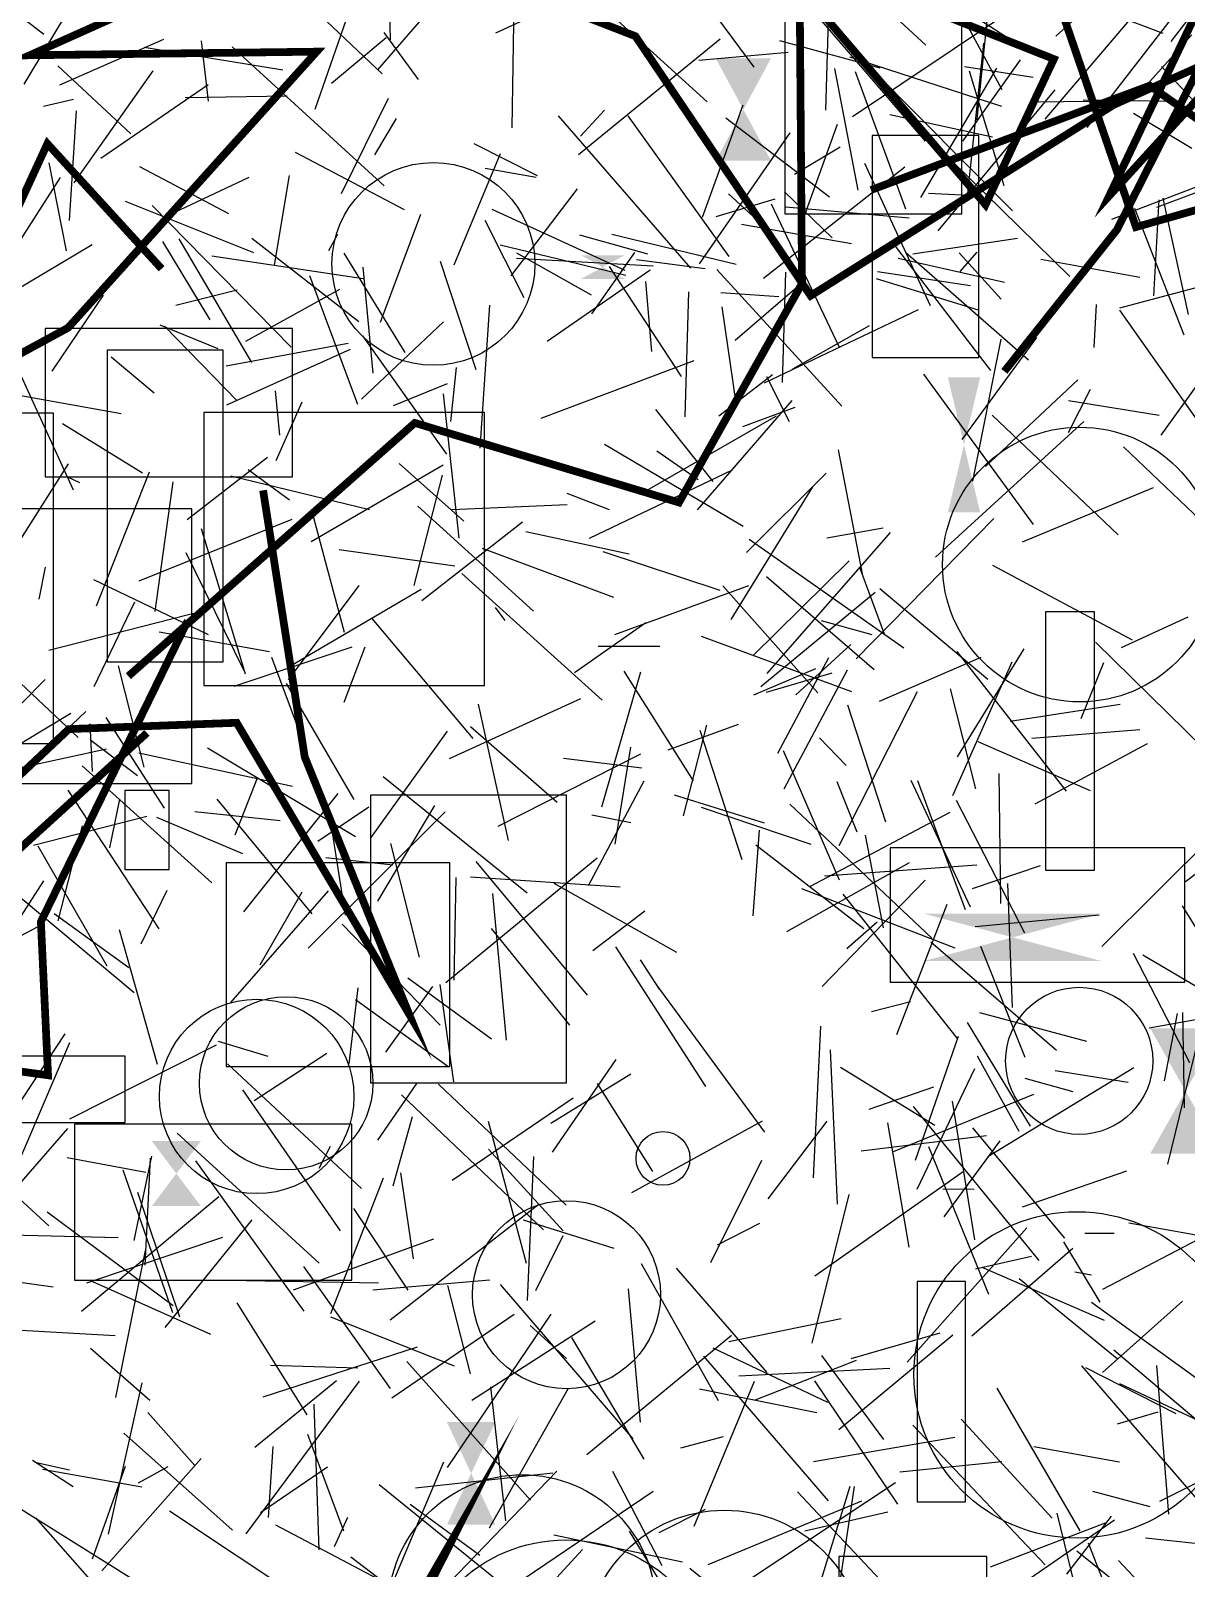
# Model space of a CAD drawing. Extents: x 39652501 to 39653363, y 39457785 to 39458687.
# Drawn here: x 39652958.6 to 39653033.3, y 39458426.4 to 39458525.8 of the extents above; entities that cross this region are included whole.
import ezdxf

# ---------------------------------------------------------------- set-up
doc = ezdxf.new("R2010")
doc.units = 0
doc.layers.get('0').update_dxf_attribs({"linetype": 'CONTINUOUS'})

msp = doc.modelspace()

# ---------------------------------------------------------------- linework, layer by layer
for p, q in [((39652952.155, 39458531.2605), (39652959.4529, 39458525.5827)), ((39652981.6505, 39458532.1654), (39652981.837, 39458525.2142)), ((39653005.3522, 39458523.4526), (39652999.0815, 39458531.9228)), ((39653016.4227, 39458524.8785), (39653008.5832, 39458532.1396)), ((39653031.8347, 39458531.7947), (39653024.8302, 39458525.4607)), ((39652980.2774, 39458530.2548), (39652976.9668, 39458520.7164)), ((39653010.2434, 39458530.5889), (39653009.9576, 39458520.6657)), ((39653016.7044, 39458530.6174), (39653021.3368, 39458522.0139)), ((39652992.8187, 39458529.8399), (39653002.3112, 39458521.2106)), ((39653022.3055, 39458524.9559), (39653015.4917, 39458529.35)), ((39653032.2918, 39458525.1129), (39653035.8294, 39458529.7188)), ((39652974.9916, 39458529.029), (39652981.3174, 39458523.0249)), ((39653020.5479, 39458528.2685), (39653019.7146, 39458519.8768)), ((39653024.1309, 39458528.5436), (39653031.7513, 39458525.6563)), ((39653024.1362, 39458520.0929), (39653031.6759, 39458528.961)), ((39652958.1887, 39458522.3584), (39652961.2978, 39458527.5519)), ((39652988.6522, 39458525.6627), (39652993.3161, 39458527.8202)), ((39652989.8172, 39458527.6331), (39652989.6923, 39458519.5375)), ((39653033.2256, 39458527.8286), (39653026.834, 39458519.5621)), ((39652983.7004, 39458526.3715), (39652981.011, 39458523.289)), ((39653016.4098, 39458518.6757), (39653009.2905, 39458526.9351)), ((39653021.3159, 39458526.6871), (39653011.6932, 39458520.2354)), ((39652981.5693, 39458525.3549), (39652978.0286, 39458522.4057)), ((39652981.4247, 39458525.7002), (39652983.6463, 39458522.6617)), ((39652993.9986, 39458517.8033), (39653003.1383, 39458525.2833)), ((39653033.6077, 39458525.5448), (39653030.6798, 39458522.2959)), ((39652960.4942, 39458522.2994), (39652967.203, 39458525.2604)), ((39652965.9295, 39458524.7425), (39652974.8949, 39458523.2802)), ((39652970.0907, 39458521.2481), (39652969.6335, 39458525.1471)), ((39652981.4506, 39458515.7828), (39652971.6183, 39458524.7678)), ((39653001.7783, 39458523.9138), (39653007.5379, 39458524.4231)), ((39653006.9796, 39458525.1725), (39653013.4571, 39458523.4049)), ((39653019.1353, 39458515.2823), (39653020.1893, 39458525.0115)), ((39652965.0822, 39458519.1463), (39652960.367, 39458523.5334)), ((39653010.528, 39458523.3754), (39653012.0368, 39458515.5021)), ((39653021.3462, 39458520.9043), (39653011.5232, 39458524.1044)), ((39653012.9373, 39458523.3323), (39653022.0316, 39458514.1733)), ((39653021.0021, 39458523.3776), (39653016.0815, 39458515.0214)), ((39653022.5251, 39458523.9333), (39653018.7964, 39458518.6689)), ((39653023.3754, 39458522.7778), (39653018.9314, 39458523.462)), ((39653033.8711, 39458521.1299), (39653031.6531, 39458523.4927)), ((39652966.5024, 39458523.2229), (39652961.3907, 39458515.9787)), ((39652963.1295, 39458517.5601), (39652970.0818, 39458522.3326)), ((39653011.8732, 39458523.1688), (39653015.1129, 39458514.3053)), ((39653021.5029, 39458515.784), (39653019.262, 39458523.1913)), ((39652959.4234, 39458520.9406), (39652961.365, 39458521.3878)), ((39652975.167, 39458521.569), (39652968.5883, 39458521.4761)), ((39652981.7068, 39458521.4259), (39652978.6643, 39458515.2565)), ((39653017.2388, 39458512.8779), (39653024.7818, 39458521.9876)), ((39653026.6037, 39458521.3449), (39653032.3201, 39458521.2631)), ((39652961.1181, 39458513.5304), (39652961.5762, 39458520.6291)), ((39652995.6653, 39458520.6776), (39652994.1185, 39458518.9983)), ((39653002.0133, 39458513.753), (39653004.6335, 39458521.0198)), ((39653014.1086, 39458520.389), (39653020.7308, 39458518.9559)), ((39653030.2665, 39458521.2648), (39653023.6831, 39458521.1849)), ((39653033.6202, 39458518.1976), (39653029.8384, 39458520.4602)), ((39652982.2201, 39458520.1268), (39652980.8227, 39458517.7757)), ((39652992.6802, 39458520.3107), (39653001.2267, 39458510.4646)), ((39653003.7215, 39458511.2137), (39652997.1959, 39458520.3038)), ((39653003.5186, 39458520.1852), (39653010.2147, 39458515.0636)), ((39653008.3157, 39458513.0681), (39653010.7334, 39458519.7767)), ((39652987.2416, 39458518.5102), (39652991.3314, 39458516.4593)), ((39653007.6471, 39458519.2121), (39653001.7805, 39458510.7357)), ((39653016.9952, 39458518.4901), (39653025.739, 39458509.9157)), ((39652982.7444, 39458514.2362), (39652975.708, 39458517.9278)), ((39652988.9333, 39458517.8516), (39652985.9356, 39458510.6544)), ((39653010.8923, 39458518.287), (39653007.9548, 39458516.5145)), ((39653028.4492, 39458513.6364), (39653038.2619, 39458517.381)), ((39653041.0693, 39458518.0105), (39653031.3282, 39458514.3747)), ((39652959.7738, 39458517.2739), (39652960.8986, 39458511.5866)), ((39652965.6258, 39458517.0251), (39652971.3807, 39458513.9889)), ((39652974.3605, 39458510.651), (39652975.3278, 39458516.4432)), ((39652987.9577, 39458516.9207), (39652991.2652, 39458516.3366)), ((39653005.9366, 39458509.8087), (39653015.0812, 39458517.0081)), ((39653012.4692, 39458517.2433), (39653016.7172, 39458508.0467)), ((39652954.3356, 39458506.7005), (39652960.524, 39458516.3186)), ((39652972.701, 39458516.3212), (39652967.1194, 39458513.6887)), ((39652993.9193, 39458515.5864), (39652989.6141, 39458509.9624)), ((39653007.3035, 39458515.3929), (39653010.372, 39458512.4237)), ((39652973.0316, 39458511.4573), (39652964.7226, 39458514.7626)), ((39652975.4337, 39458505.3501), (39652966.4582, 39458514.5069)), ((39653002.8833, 39458513.7948), (39653006.6989, 39458514.9378)), ((39653006.3038, 39458512.8507), (39653003.6819, 39458515.2687)), ((39653006.4374, 39458514.6167), (39653010.8247, 39458505.3462)), ((39653015.3644, 39458513.6922), (39653007.3912, 39458514.3977)), ((39653016.5962, 39458515.3054), (39653020.0824, 39458515.1368)), ((39653031.17, 39458508.6805), (39653031.5005, 39458514.8731)), ((39653033.3972, 39458507.4611), (39653031.7674, 39458514.9876)), ((39652983.7979, 39458513.9389), (39652981.1894, 39458506.9508)), ((39652990.4886, 39458508.5367), (39652987.9707, 39458513.5405)), ((39652997.0053, 39458510.3192), (39652988.4255, 39458514.2443)), ((39653033.1184, 39458506.1322), (39653029.9276, 39458514.311)), ((39652968.1697, 39458512.3636), (39652972.8664, 39458504.3636)), ((39652972.8903, 39458512.4001), (39652979.7999, 39458507.0209)), ((39652977.8686, 39458511.6036), (39652978.4422, 39458512.6478)), ((39652994.0582, 39458512.6221), (39652998.4504, 39458511.3952)), ((39653004.1853, 39458510.6878), (39652996.1396, 39458512.6338)), ((39653004.5351, 39458513.3138), (39653011.64, 39458512.0617)), ((39653022.3584, 39458512.3787), (39653015.6031, 39458511.3732)), ((39652962.5873, 39458511.9649), (39652956.4746, 39458508.3413)), ((39652970.2037, 39458507.1184), (39652967.1406, 39458512.1877)), ((39652982.7992, 39458505.0123), (39652978.8473, 39458511.4217)), ((39652988.9252, 39458511.971), (39652997.0469, 39458510.0174)), ((39652989.9864, 39458511.4451), (39652994.8207, 39458508.7382)), ((39652997.6032, 39458511.4675), (39652994.8267, 39458507.507)), ((39653020.6368, 39458503.8463), (39653014.4079, 39458511.9623)), ((39653015.1097, 39458511.4942), (39653023.0585, 39458504.5246)), ((39653021.301, 39458508.4497), (39653018.5784, 39458511.4424)), ((39653018.6552, 39458510.2478), (39653019.7496, 39458511.4915)), ((39652970.2988, 39458511.2669), (39652980.0771, 39458509.793)), ((39652980.0626, 39458510.5169), (39652980.709, 39458503.6789)), ((39652987.3766, 39458503.8786), (39652985.0865, 39458510.8833)), ((39652998.822, 39458510.5984), (39652989.9941, 39458511.0922)), ((39652995.9845, 39458510.5757), (39653000.6295, 39458503.4497)), ((39653002.1671, 39458510.4236), (39652997.74, 39458510.9932)), ((39653021.5096, 39458509.5382), (39653014.6435, 39458511.0948)), ((39653023.8718, 39458511.0496), (39653030.2538, 39458509.8689)), ((39652976.6108, 39458509.9864), (39652979.7286, 39458501.668)), ((39652991.9708, 39458505.733), (39652998.624, 39458510.3562)), ((39652998.3337, 39458509.6047), (39652998.716, 39458505.0698)), ((39653011.0124, 39458501.5402), (39653002.9271, 39458510.3642)), ((39653007.1732, 39458503.063), (39653007.3822, 39458510.1969)), ((39653013.229, 39458509.7812), (39653019.807, 39458507.7683)), ((39653013.3175, 39458510.2542), (39653019.3117, 39458509.3354)), ((39653035.8594, 39458509.7228), (39653028.9492, 39458507.884)), ((39652960.0001, 39458503.8047), (39652963.3032, 39458508.7248)), ((39652971.9469, 39458509.0399), (39652967.9875, 39458508.0427)), ((39652978.5505, 39458509.0903), (39652972.49, 39458505.7147)), ((39653001.0906, 39458508.9261), (39653000.8685, 39458500.843)), ((39653003.1817, 39458508.88), (39653006.9314, 39458508.6383)), ((39653008.1215, 39458509.2259), (39653004.1112, 39458505.7762)), ((39652987.6433, 39458498.8211), (39652988.2632, 39458508.0656)), ((39653004.1737, 39458501.7293), (39653003.2786, 39458507.9609)), ((39653015.9474, 39458507.7647), (39653005.9844, 39458503.0188)), ((39653027.4457, 39458508.1081), (39653027.2848, 39458505.335)), ((39653034.2205, 39458500.2844), (39653028.9689, 39458507.7457)), ((39652966.9456, 39458506.8014), (39652970.6988, 39458505.2718)), ((39652967.2512, 39458506.7105), (39652971.9342, 39458501.8824)), ((39652985.2758, 39458507.0006), (39652979.9846, 39458502.0036)), ((39653007.8504, 39458503.948), (39653012.795, 39458506.7469)), ((39653036.6159, 39458506.6238), (39653031.6046, 39458499.6706)), ((39652979.1143, 39458505.5942), (39652971.2363, 39458504.1165)), ((39652985.4959, 39458498.4451), (39652980.0662, 39458506.0765)), ((39653018.7835, 39458499.3816), (39653023.6106, 39458505.9783)), ((39653019.4795, 39458496.6867), (39653021.2991, 39458505.8756)), ((39652961.3651, 39458496.1142), (39652957.5157, 39458504.5351)), ((39652966.5726, 39458502.3805), (39652963.8083, 39458504.7168)), ((39652979.2398, 39458505.2001), (39652971.2592, 39458501.6075)), ((39653001.4385, 39458504.4782), (39652991.572, 39458500.7496)), ((39652986.09, 39458504.0483), (39652985.7183, 39458500.5492)), ((39653003.0611, 39458500.9152), (39653006.5184, 39458503.5969)), ((39653006.1452, 39458503.4562), (39653007.6085, 39458500.5596)), ((39653023.3902, 39458493.8888), (39653016.3067, 39458503.6155)), ((39652956.507, 39458502.4869), (39652964.4591, 39458501.0607)), ((39652974.4095, 39458502.5286), (39652974.6899, 39458499.6763)), ((39652985.5046, 39458502.9937), (39652982.0135, 39458501.5518)), ((39653026.2504, 39458503.2393), (39653020.2845, 39458497.631)), ((39653025.6448, 39458499.8391), (39653027.0781, 39458502.6368)), ((39652974.459, 39458498.0348), (39652976.1357, 39458501.8151)), ((39652986.2842, 39458493.0085), (39652985.2648, 39458502.3478)), ((39653007.7831, 39458501.9166), (39653001.6525, 39458494.8362)), ((39653004.6101, 39458500.2347), (39653007.9993, 39458501.4682)), ((39653025.6405, 39458501.9054), (39653031.5016, 39458500.9581)), ((39653006.769, 39458500.888), (39652998.2632, 39458496.0124)), ((39653002.6872, 39458496.6779), (39652998.9984, 39458501.3318)), ((39653026.6411, 39458500.5434), (39653017.0523, 39458491.7728)), ((39653028.8678, 39458493.215), (39653020.7229, 39458500.9481)), ((39652960.6672, 39458500.4164), (39652965.8244, 39458497.2343)), ((39653004.6245, 39458493.7605), (39652995.6733, 39458499.0696)), ((39652999.0599, 39458498.6467), (39653001.7219, 39458496.8024)), ((39653012.362, 39458490.5861), (39653010.7856, 39458498.7283)), ((39653029.1951, 39458498.9149), (39653034.1731, 39458494.1712)), ((39652961.0315, 39458497.8083), (39652956.2551, 39458490.2803)), ((39652973.9126, 39458498.2264), (39652968.7209, 39458494.1955)), ((39652985.2595, 39458497.7198), (39652976.7197, 39458492.7632)), ((39652986.5836, 39458494.1109), (39652982.4084, 39458497.8426)), ((39652961.7717, 39458496.59), (39652960.9522, 39458496.9781)), ((39652966.2616, 39458497.2801), (39652962.8289, 39458488.6163)), ((39652967.778, 39458496.6405), (39652966.6245, 39458488.2593)), ((39652971.5422, 39458497.0353), (39652980.5033, 39458494.8685)), ((39652975.3232, 39458495.4577), (39652972.6551, 39458497.4218)), ((39652983.3716, 39458489.9427), (39652985.209, 39458497.08)), ((39652994.7127, 39458493.0179), (39653003.9432, 39458497.4206)), ((39653009.9897, 39458497.2032), (39653004.8468, 39458492.082)), ((39652993.243, 39458495.9153), (39652995.9864, 39458494.8701)), ((39653003.8507, 39458487.7622), (39653009.1235, 39458496.3324)), ((39653022.6688, 39458492.7674), (39653031.1416, 39458496.282)), ((39652978.8745, 39458486.9089), (39652976.8419, 39458494.5653)), ((39652991.0947, 39458488.2819), (39652983.6221, 39458495.07)), ((39652985.8199, 39458494.8663), (39652993.2627, 39458495.1795)), ((39652965.6037, 39458490.2433), (39652975.4941, 39458494.2353)), ((39652972.4923, 39458484.2285), (39652969.6468, 39458493.6156)), ((39652990.3761, 39458494.0508), (39652983.8834, 39458488.9679)), ((39653010.031, 39458493.0297), (39653013.6854, 39458493.6679)), ((39653020.8362, 39458494.2771), (39653011.9295, 39458485.2003)), ((39652990.6001, 39458493.4422), (39652997.2772, 39458491.9991)), ((39653015.0035, 39458485.8937), (39653005.0127, 39458492.9332)), ((39653014.1331, 39458493.3846), (39653006.1703, 39458484.2611)), ((39652968.62, 39458492.0848), (39652972.3833, 39458484.449)), ((39652978.5347, 39458492.2767), (39652986.002, 39458491.2284)), ((39652996.2848, 39458489.1715), (39652987.7891, 39458492.3517)), ((39652995.5615, 39458492.1378), (39653003.1339, 39458489.6485)), ((39653011.4868, 39458491.554), (39653005.2578, 39458485.4047)), ((39652959.1552, 39458489.0684), (39652959.555, 39458491.1355)), ((39652995.5274, 39458482.5327), (39652986.4538, 39458490.7203)), ((39653013.1017, 39458484.499), (39653006.1428, 39458490.5036)), ((39653013.7519, 39458486.8037), (39653012.1599, 39458491.1196)), ((39653029.793, 39458486.4214), (39653020.7551, 39458491.2487)), ((39652962.6551, 39458490.3412), (39652970.0621, 39458486.7873)), ((39652979.8001, 39458489.9449), (39652975.2392, 39458483.8556)), ((39652975.3986, 39458484.7671), (39652983.8418, 39458489.7171)), ((39652996.3363, 39458486.791), (39653005.0066, 39458489.9443)), ((39653003.3134, 39458489.9303), (39653009.458, 39458483.0095)), ((39653005.7631, 39458483.417), (39653013.1493, 39458489.5228)), ((39653020.4426, 39458483.8819), (39653013.4538, 39458489.743)), ((39652962.6978, 39458483.4121), (39652965.3323, 39458488.9047)), ((39652989.2601, 39458487.6784), (39652988.6383, 39458488.5343)), ((39652953.643, 39458487.67), (39652961.6817, 39458480.1206)), ((39652959.7699, 39458485.7639), (39652969.7166, 39458488.3085)), ((39652980.6489, 39458487.8247), (39652987.1736, 39458480.0667)), ((39652993.7453, 39458484.3258), (39652998.3422, 39458487.5547)), ((39653009.6758, 39458487.6929), (39653012.9537, 39458486.7839)), ((39653029.0683, 39458485.9426), (39653033.3867, 39458487.9298)), ((39652974.0433, 39458485.6611), (39652966.8994, 39458486.9408)), ((39653001.9148, 39458486.6838), (39653011.6239, 39458483.1093)), ((39652979.3599, 39458485.973), (39652971.7188, 39458483.4236)), ((39652978.8461, 39458482.4032), (39652980.2204, 39458485.982)), ((39652999.256, 39458485.9996), (39652995.2713, 39458486.0044)), ((39653008.0321, 39458482.893), (39653011.5947, 39458486.1455)), ((39653018.4461, 39458485.6879), (39653025.5, 39458476.6642)), ((39653022.7635, 39458485.8462), (39653018.4566, 39458478.8808)), ((39653027.3976, 39458486.2829), (39653034.4009, 39458479.408)), ((39652964.2623, 39458484.7549), (39652965.9109, 39458478.2053)), ((39652976.2561, 39458479.7545), (39652974.1856, 39458485.3025)), ((39653005.3113, 39458482.8882), (39653009.3309, 39458484.5861)), ((39653010.143, 39458485.2844), (39653006.8444, 39458479.0825)), ((39653013.4434, 39458482.4846), (39653020.0106, 39458485.3113)), ((39653018.1702, 39458476.3672), (39653022.0109, 39458485.017)), ((39653026.4623, 39458481.3622), (39653027.9395, 39458484.9659)), ((39652958.0152, 39458482.3249), (39652959.5465, 39458483.8815)), ((39652979.4959, 39458476.1185), (39652975.1287, 39458483.625)), ((39652995.5115, 39458475.6405), (39652998.0162, 39458484.3686)), ((39653001.4183, 39458477.3292), (39652996.9444, 39458484.4163)), ((39653006.1351, 39458483.0608), (39653010.385, 39458484.3003)), ((39653007.2847, 39458476.807), (39653011.382, 39458484.5041)), ((39652985.6704, 39458478.767), (39652994.1445, 39458482.6493)), ((39653015.8623, 39458483.086), (39653010.8134, 39458473.1174)), ((39653018.0107, 39458483.2784), (39653019.6399, 39458476.8165)), ((39652961.207, 39458481.6672), (39652952.7318, 39458476.6137)), ((39652962.1672, 39458481.8148), (39652955.5609, 39458475.519)), ((39652989.4644, 39458473.4709), (39652987.5386, 39458482.2724)), ((39653013.848, 39458474.6464), (39653011.394, 39458482.2162)), ((39653028.9837, 39458482.255), (39653021.8875, 39458481.1696)), ((39652962.5902, 39458477.9296), (39652962.4431, 39458481.0173)), ((39652963.4615, 39458481.4166), (39652967.2217, 39458475.5509)), ((39652992.6269, 39458475.932), (39652987.0107, 39458480.8122)), ((39652999.7909, 39458479.3298), (39653004.3377, 39458480.9847)), ((39653000.7743, 39458475.0714), (39653002.2755, 39458480.933)), ((39653004.575, 39458472.2107), (39653001.8452, 39458480.5774)), ((39653030.265, 39458480.6146), (39653023.2808, 39458480.0643)), ((39652965.5138, 39458477.644), (39652962.4822, 39458479.9347)), ((39652980.5932, 39458473.669), (39652985.535, 39458480.5429)), ((39653009.5532, 39458480.0953), (39653011.2816, 39458478.3222)), ((39653027.0713, 39458476.6789), (39653019.8113, 39458479.8446)), ((39653030.7307, 39458479.7217), (39653023.4836, 39458475.8146)), ((39652953.9828, 39458477.3416), (39652963.4964, 39458479.3901)), ((39652965.5839, 39458479.1247), (39652975.5132, 39458476.9757)), ((39652979.58, 39458473.6971), (39652970.0315, 39458479.4461)), ((39652998.0002, 39458479.0545), (39652988.7915, 39458474.3775)), ((39652998.0958, 39458478.1506), (39652993.0176, 39458478.7705)), ((39652997.3484, 39458479.5055), (39652996.3427, 39458473.23)), ((39653007.2199, 39458479.2773), (39653010.8386, 39458470.936)), ((39652961.9389, 39458478.2888), (39652970.309, 39458470.7249)), ((39652981.3843, 39458477.603), (39652990.6726, 39458470.0791)), ((39653021.2846, 39458469.4049), (39653021.1622, 39458477.7981)), ((39653043.1532, 39458478.4157), (39653033.2118, 39458470.7886)), ((39652961.0056, 39458476.7215), (39652966.8755, 39458467.7535)), ((39652971.8065, 39458473.8343), (39652973.2616, 39458477.5231)), ((39652998.2236, 39458477.2975), (39652994.6143, 39458470.5368)), ((39653010.6914, 39458477.2846), (39653011.9806, 39458474.0213)), ((39653015.4572, 39458477.3741), (39653019.2959, 39458469.1723)), ((39653015.8859, 39458477.3481), (39653018.9805, 39458468.9986)), ((39652963.7134, 39458473.0038), (39652964.3592, 39458476.1421)), ((39652970.6386, 39458476.1351), (39652976.7658, 39458468.7259)), ((39652978.4549, 39458476.5097), (39652972.3438, 39458468.8673)), ((39652980.4466, 39458475.6216), (39652977.15, 39458473.3954)), ((39652981.0238, 39458469.5554), (39652984.7097, 39458475.739)), ((39653006.0106, 39458474.5901), (39653000.1976, 39458476.4016)), ((39653001.9273, 39458475.6161), (39653009.0136, 39458473.2231)), ((39653016.8159, 39458467.1563), (39653007.6476, 39458475.8162)), ((39653018.386, 39458476.0789), (39653022.7975, 39458467.4954)), ((39652966.1184, 39458475.027), (39652958.7775, 39458473.1346)), ((39652966.7355, 39458474.984), (39652972.2818, 39458472.6334)), ((39652974.7239, 39458474.742), (39652969.2088, 39458475.3247)), ((39652985.3897, 39458475.3249), (39652976.533, 39458466.5187)), ((39652977.9103, 39458475.094), (39652978.9316, 39458468.6512)), ((39652994.8584, 39458475.1267), (39652997.3668, 39458474.6391)), ((39653017.9746, 39458475.2807), (39653008.957, 39458470.4849)), ((39652960.3875, 39458468.2668), (39652961.9475, 39458474.4268)), ((39653005.2887, 39458468.5999), (39653005.6925, 39458474.1458)), ((39653013.7019, 39458467.826), (39653012.5296, 39458473.806)), ((39653034.9957, 39458473.763), (39653027.7992, 39458466.6106)), ((39652959.0634, 39458473.1158), (39652963.5151, 39458465.3642)), ((39652983.7311, 39458465.9295), (39652981.8786, 39458473.2725)), ((39653012.423, 39458467.7673), (39653005.4538, 39458473.1698)), ((39652982.0052, 39458471.8651), (39652977.6699, 39458472.3512)), ((39652995.2107, 39458472.3331), (39652985.4158, 39458464.2749)), ((39652994.5753, 39458463.4624), (39652987.3874, 39458472.1154)), ((39653015.3553, 39458472.0303), (39653007.4402, 39458467.5624)), ((39653009.8921, 39458471.1906), (39653019.7231, 39458471.8985)), ((39653019.4549, 39458470.3638), (39653023.8386, 39458471.8467)), ((39652955.1747, 39458464.2504), (39652959.4488, 39458470.8562)), ((39652985.9727, 39458464.4367), (39652986.101, 39458471.0725)), ((39652987.0286, 39458471.1214), (39652996.694, 39458470.4718)), ((39653000.3465, 39458466.2326), (39652992.4264, 39458470.6989)), ((39653016.3871, 39458470.9028), (39653009.732, 39458464.0403)), ((39653022.0406, 39458462.6772), (39653021.7339, 39458470.6792)), ((39652958.0488, 39458469.6987), (39652965.2984, 39458463.6517)), ((39652965.7329, 39458466.7918), (39652967.4216, 39458470.2639)), ((39652977.832, 39458470.2131), (39652971.5244, 39458463.0068)), ((39652976.1181, 39458470.1334), (39652973.4159, 39458465.4115)), ((39652988.4498, 39458470.0537), (39652989.322, 39458460.56)), ((39653018.3192, 39458466.5147), (39653008.432, 39458470.3388)), ((39653011.0802, 39458469.9953), (39653018.4641, 39458460.6756)), ((39652964.9553, 39458465.2484), (39652960.1226, 39458468.7366)), ((39652998.2741, 39458468.8997), (39652994.9207, 39458466.3352)), ((39653014.5627, 39458460.9307), (39653017.8204, 39458469.36)), ((39653038.632, 39458460.1288), (39653033.0057, 39458469.2515)), ((39652959.434, 39458468.0743), (39652950.7814, 39458463.5092)), ((39652964.319, 39458467.7228), (39652966.7714, 39458459.0185)), ((39652985.0528, 39458461.5394), (39652978.7372, 39458468.0598)), ((39652993.4425, 39458461.5428), (39652988.3819, 39458467.7715)), ((39653011.3258, 39458466.4962), (39653013.2786, 39458468.2014)), ((39653027.6394, 39458468.6362), (39653019.6216, 39458467.8914)), ((39653016.7587, 39458466.9179), (39653024.8841, 39458459.9123)), ((39652996.3901, 39458466.5891), (39653002.2096, 39458457.5767)), ((39652999.2291, 39458463.8561), (39652998.0059, 39458465.7507)), ((39653019.9745, 39458466.6313), (39653022.8327, 39458459.4649)), ((39653033.488, 39458459.1085), (39653029.85, 39458466.1736)), ((39653037.5189, 39458461.8869), (39653030.4433, 39458466.0662)), ((39652979.7415, 39458463.9383), (39652979.149, 39458459.0331)), ((39652984.5722, 39458464.0378), (39652981.5204, 39458459.7857)), ((39652988.3758, 39458460.6263), (39652982.9787, 39458464.5606)), ((39652985.9487, 39458457.8648), (39652985.0561, 39458464.1679)), ((39653006.0308, 39458454.6128), (39652999.0857, 39458464.0954)), ((39652985.5473, 39458458.8595), (39652979.5946, 39458463.1643)), ((39653012.9315, 39458462.4254), (39653015.4394, 39458463.0711)), ((39653023.2042, 39458455.0016), (39653019.1153, 39458461.6966)), ((39653026.8314, 39458460.4739), (39653019.9295, 39458462.327)), ((39653030.8657, 39458461.3696), (39653035.4698, 39458462.1881)), ((39653032.6661, 39458462.2893), (39653031.8239, 39458457.9302)), ((39653032.0678, 39458452.5516), (39653034.3138, 39458461.6947)), ((39653033.0165, 39458462.3432), (39653033.1264, 39458456.1794)), ((39652960.8023, 39458460.9814), (39652954.4535, 39458451.3217)), ((39653009.6249, 39458461.4579), (39653009.1561, 39458451.6592)), ((39653018.5115, 39458460.8027), (39653015.7447, 39458452.7844)), ((39652957.4735, 39458451.8346), (39652961.128, 39458460.4087)), ((39652970.592, 39458460.2354), (39652961.1077, 39458455.4483)), ((39652973.94, 39458459.5099), (39652970.7422, 39458460.4797)), ((39652973.0393, 39458456.6614), (39652977.7378, 39458459.7199)), ((39653010.2626, 39458459.9483), (39653010.7078, 39458449.9594)), ((39652979.9717, 39458450.9749), (39652971.328, 39458459.0287)), ((39652992.3231, 39458453.3327), (39652996.4209, 39458459.3189)), ((39653010.9244, 39458458.8098), (39653017.023, 39458455.08)), ((39653019.5679, 39458458.7144), (39653015.8584, 39458450.921)), ((39653022.4722, 39458454.6595), (39653019.7691, 39458459.5349)), ((39653029.8728, 39458458.7825), (39653020.4427, 39458453.0208)), ((39652983.5206, 39458457.7672), (39652981.0166, 39458454.0988)), ((39652984.9495, 39458457.7112), (39652993.1934, 39458449.9016)), ((39652992.2159, 39458455.1994), (39652997.3842, 39458458.3875)), ((39652998.8037, 39458452.0781), (39652995.218, 39458457.7583)), ((39653025.9524, 39458457.2154), (39653022.8584, 39458458.0955)), ((39653024.7893, 39458458.5983), (39653029.5102, 39458457.849)), ((39652978.6159, 39458448.2403), (39652972.302, 39458457.3469)), ((39652982.5699, 39458457.0239), (39652991.739, 39458448.3116)), ((39652985.8391, 39458451.5093), (39652993.6515, 39458456.8435)), ((39653016.9182, 39458457.5263), (39653012.7425, 39458456.0791)), ((39653014.3426, 39458453.364), (39653023.4069, 39458457.0683)), ((39653015.6196, 39458456.2703), (39653023.7363, 39458446.318)), ((39653018.1438, 39458456.6123), (39653019.5729, 39458447.652)), ((39652955.3747, 39458448.3886), (39652961.0037, 39458454.8651)), ((39652983.2462, 39458455.6121), (39652982.0096, 39458451.1177)), ((39652990.627, 39458446.1362), (39652988.1897, 39458455.3104)), ((39653005.8582, 39458455.3211), (39652997.4219, 39458450.6905)), ((39653010.0271, 39458455.3189), (39653006.2219, 39458450.3057)), ((39653015.362, 39458447.1821), (39653013.9771, 39458455.2136)), ((39653025.4175, 39458447.763), (39653019.46, 39458454.8965)), ((39652977.2437, 39458446.1461), (39652968.0613, 39458454.5592)), ((39653012.2644, 39458453.4121), (39653020.3551, 39458454.3933)), ((39653021.2092, 39458454.052), (39653017.5931, 39458449.1494)), ((39652959.7829, 39458448.5609), (39652955.0388, 39458452.924)), ((39652966.0376, 39458452.0026), (39652960.9519, 39458452.9624)), ((39652965.2879, 39458447.6156), (39652966.4217, 39458453.0625)), ((39652966.004, 39458446.0262), (39652966.3555, 39458452.9397)), ((39652976.2729, 39458443.0573), (39652969.2822, 39458452.7752)), ((39652977.9574, 39458453.6968), (39652977.2154, 39458452.279)), ((39652988.1792, 39458453.5225), (39652993.0138, 39458448.2342)), ((39652991.0908, 39458453.0514), (39652990.6712, 39458443.7414)), ((39653005.8131, 39458452.7879), (39653002.5275, 39458446.1632)), ((39653020.5079, 39458444.1147), (39653016.6229, 39458453.6612)), ((39652964.5626, 39458452.1892), (39652967.7638, 39458442.9558)), ((39652983.3331, 39458446.439), (39652982.5196, 39458451.985)), ((39653009.2548, 39458445.3247), (39653018.8474, 39458452.0832)), ((39653029.3883, 39458452.0938), (39653022.6574, 39458449.7716)), ((39652981.3838, 39458451.6513), (39652977.9755, 39458442.8707)), ((39653017.5305, 39458450.9603), (39653019.5614, 39458450.9263)), ((39652970.7602, 39458450.4318), (39652961.8882, 39458443.0231)), ((39652968.249, 39458442.6508), (39652965.525, 39458450.7084)), ((39652981.8278, 39458442.4872), (39652991.4509, 39458449.9749)), ((39653009.0957, 39458440.9827), (39653011.4844, 39458450.5863)), ((39652959.6743, 39458449.4628), (39652967.8015, 39458443.4106)), ((39652967.2848, 39458441.9973), (39652972.9214, 39458448.9458)), ((39652982.9996, 39458444.4127), (39652979.49, 39458449.6798)), ((39652990.4304, 39458448.9538), (39652996.2752, 39458447.1187)), ((39652964.2545, 39458447.7783), (39652955.9293, 39458448.0026)), ((39652970.9947, 39458447.8038), (39652962.2068, 39458444.8657)), ((39652991.2335, 39458444.3921), (39652993.0004, 39458447.9474)), ((39653002.9779, 39458447.3456), (39653005.7115, 39458448.7287)), ((39653022.9528, 39458448.4406), (39653015.217, 39458439.7585)), ((39653026.7079, 39458448.0992), (39653028.6027, 39458448.0879)), ((39653036.0487, 39458448.754), (39653027.8398, 39458444.4419)), ((39653033.897, 39458447.964), (39653029.5536, 39458448.7405)), ((39652964.1137, 39458437.4679), (39652966.0147, 39458446.9644)), ((39652975.5774, 39458444.4202), (39652984.6522, 39458447.7161)), ((39653025.9274, 39458447.1065), (39653019.4151, 39458441.4303)), ((39653025.3213, 39458447.5186), (39653027.6628, 39458443.6316)), ((39652976.2253, 39458445.9437), (39652981.8392, 39458438.0399)), ((39652998.0492, 39458446.1287), (39653003.0276, 39458437.2741)), ((39653000.2975, 39458445.8312), (39653006.1693, 39458439.0787)), ((39653019.6486, 39458445.774), (39653023.2511, 39458446.6051)), ((39653020.0571, 39458445.8827), (39653027.9467, 39458442.4683)), ((39652960.0568, 39458444.6069), (39652957.4494, 39458444.9658)), ((39652970.2483, 39458441.5342), (39652962.6237, 39458444.9343)), ((39652981.0752, 39458444.8518), (39652971.3137, 39458445.0287)), ((39652980.7138, 39458444.4288), (39652988.259, 39458445.0794)), ((39653022.4636, 39458445.1502), (39653028.7967, 39458439.9923)), ((39653027.1443, 39458445.3644), (39653026.0671, 39458445.5784)), ((39652985.5305, 39458444.7098), (39652986.9897, 39458439.0015)), ((39652988.9328, 39458444.7734), (39652997.4991, 39458434.8064)), ((39652997.1941, 39458444.4815), (39652997.9761, 39458435.8799)), ((39652971.9194, 39458443.5824), (39652976.4368, 39458436.3449)), ((39652981.9451, 39458437.4527), (39652989.8413, 39458442.8457)), ((39652985.5271, 39458432.9507), (39652992.2233, 39458442.8478)), ((39653034.1411, 39458438.5395), (39653027.1423, 39458443.617)), ((39653027.846, 39458439.0877), (39653033.0201, 39458443.7029)), ((39652964.0604, 39458441.4558), (39652954.7945, 39458441.9683)), ((39652977.9762, 39458442.676), (39652985.9533, 39458439.5255)), ((39652995.0621, 39458442.4084), (39652987.1078, 39458437.2697)), ((39652990.8687, 39458442.1313), (39652993.2297, 39458439.979)), ((39653010.9706, 39458442.5569), (39653003.7024, 39458441.065)), ((39652998.2323, 39458433.4796), (39652993.5657, 39458441.3558)), ((39652994.5358, 39458433.7841), (39653003.8878, 39458441.4954)), ((39653018.1774, 39458441.5058), (39653010.8122, 39458435.3885)), ((39653011.6074, 39458439.9907), (39653017.3683, 39458441.6382)), ((39652962.4671, 39458440.6597), (39652966.3049, 39458437.2967)), ((39652973.6136, 39458437.5041), (39652983.5896, 39458440.748)), ((39653002.0676, 39458440.1321), (39653010.1303, 39458430.7835)), ((39653002.6751, 39458440.6848), (39653010.0831, 39458437.1643)), ((39653005.3618, 39458437.2854), (39653011.9483, 39458439.8796)), ((39653013.7192, 39458434.7576), (39653009.7098, 39458440.1844)), ((39653037.195, 39458433.2214), (39653028.583, 39458440.5256)), ((39652974.0899, 39458439.5524), (39652979.7424, 39458439.3769)), ((39652990.8889, 39458430.8351), (39652982.912, 39458439.7906)), ((39653004.3534, 39458438.8758), (39653014.105, 39458439.3671)), ((39653026.4801, 39458439.5208), (39653034.6403, 39458430.0815)), ((39653032.6133, 39458436.4214), (39653026.7672, 39458439.3853)), ((39653032.1408, 39458429.9183), (39653031.3636, 39458439.5463)), ((39652965.7906, 39458438.4146), (39652963.605, 39458428.6357)), ((39652972.5236, 39458428.6554), (39652979.8543, 39458438.5214)), ((39652978.3549, 39458438.5544), (39652973.0832, 39458434.2402)), ((39652988.2489, 39458429.0514), (39652993.3477, 39458438.0668)), ((39652988.3181, 39458438.1566), (39652989.287, 39458429.4987)), ((39653001.4692, 39458429.1542), (39653005.3639, 39458438.5311)), ((39653009.3985, 39458436.4819), (39653001.8061, 39458437.9992)), ((39653014.6242, 39458430.579), (39653009.2656, 39458438.5555)), ((39653026.4061, 39458428.8531), (39653021.0408, 39458438.0653)), ((39653028.9341, 39458438.3822), (39653037.446, 39458434.3745)), ((39652976.8953, 39458437.044), (39652977.2237, 39458427.6124)), ((39652966.1837, 39458436.5), (39652969.2029, 39458433.0696)), ((39653024.5966, 39458429.6774), (39653018.7062, 39458436.0771)), ((39653031.418, 39458436.5133), (39653028.7921, 39458435.7487)), ((39652964.6323, 39458435.1591), (39652971.6355, 39458428.8894)), ((39652976.4963, 39458435.0994), (39652978.8234, 39458428.8504)), ((39653000.6051, 39458434.2117), (39653003.3571, 39458434.9581)), ((39653009.1812, 39458433.3251), (39653018.3063, 39458434.9052)), ((39653015.5975, 39458435.6893), (39653024.1311, 39458426.6485)), ((39652973.9726, 39458429.7049), (39652974.2763, 39458434.3042)), ((39653028.9543, 39458433.2868), (39653023.4097, 39458434.2703)), ((39652958.7193, 39458433.4235), (39652961.3591, 39458431.709)), ((39652961.1123, 39458432.7808), (39652958.8832, 39458433.2576)), ((39652964.702, 39458433.011), (39652962.5829, 39458427.0249)), ((39652963.2049, 39458426.2586), (39652969.6089, 39458433.534)), ((39652967.4684, 39458432.9769), (39652965.5432, 39458431.933)), ((39652977.7868, 39458432.9552), (39652973.4535, 39458430.0082)), ((39652981.4111, 39458424.0962), (39652985.3036, 39458433.3063)), ((39653021.3437, 39458433.3113), (39653014.752, 39458432.6341)), ((39652959.3782, 39458432.8358), (39652965.7857, 39458431.6993)), ((39652992.5869, 39458432.7037), (39652983.377, 39458423.152)), ((39652992.3279, 39458432.5721), (39652983.4677, 39458431.6002)), ((39652996.1844, 39458432.7055), (39652999.3692, 39458426.6171)), ((39653005.2204, 39458425.8266), (39653014.4626, 39458431.9696)), ((39653034.9197, 39458432.4583), (39653031.5331, 39458430.7534)), ((39652988.8516, 39458425.5613), (39652981.1277, 39458431.8296)), ((39652989.7426, 39458425.2849), (39652998.8116, 39458431.4208)), ((39653015.4139, 39458423.6268), (39653008.1522, 39458431.3752)), ((39653008.616, 39458422.2146), (39653011.5401, 39458431.7363)), ((39653011.8001, 39458431.7067), (39653010.4832, 39458422.9053)), ((39653027.2044, 39458431.4102), (39653030.8999, 39458430.4276)), ((39652957.2986, 39458430.6789), (39652967.277, 39458424.4255)), ((39652967.5742, 39458430.1454), (39652976.3793, 39458424.2823)), ((39652987.6284, 39458427.2565), (39652983.1274, 39458430.5489)), ((39653002.1844, 39458430.2287), (39652999.1807, 39458428.732)), ((39653012.2726, 39458430.7688), (39653002.349, 39458426.6433)), ((39653013.9711, 39458430.0652), (39653008.6162, 39458428.8261)), ((39653024.8936, 39458429.9986), (39653027.0196, 39458421.2797)), ((39652967.0205, 39458420.5523), (39652958.9363, 39458429.6854)), ((39652984.4184, 39458423.9613), (39652974.4434, 39458429.2233)), ((39652978.2357, 39458427.8339), (39652979.1018, 39458429.7303)), ((39653028.1305, 39458429.3938), (39653020.5867, 39458426.5056)), ((39653022.056, 39458425.0152), (39653028.6298, 39458429.57)), ((39653025.5506, 39458426.0576), (39653028.4182, 39458429.7992)), ((39652992.4072, 39458428.5882), (39653000.7103, 39458426.837)), ((39652997.2696, 39458428.8303), (39653000.1376, 39458424.1078)), ((39653027.8643, 39458425.6783), (39653026.9307, 39458428.0606)), ((39653030.6163, 39458428.3979), (39653040.4482, 39458427.3169)), ((39652979.2911, 39458427.1693), (39652985.8422, 39458422.1736)), ((39652985.6108, 39458418.2193), (39652994.2484, 39458427.6454)), ((39653032.0937, 39458422.7916), (39653026.185, 39458427.5314)), ((39653028.8707, 39458426.9353), (39653038.0275, 39458417.1865)), ((39653001.1977, 39458426.4484), (39653008.2455, 39458420.6804))]:
    msp.add_line(p, q)
at = {"const_width": 0.5}
for points in [[(39653037.8637, 39458548.8828), (39653048.5735, 39458533.7811), (39653036.0367, 39458531.4111), (39653028.2759, 39458515.1287), (39653045.6799, 39458534.22), (39653035.731, 39458526.6774), (39653028.7839, 39458512.951), (39653021.5053, 39458503.7886)], [(39652967.0635, 39458510.4208), (39652959.6842, 39458518.5042), (39652951.9443, 39458501.6749), (39652961.0206, 39458506.6058), (39652977.085, 39458524.4532), (39652958.5394, 39458524.2199), (39652977.2343, 39458532.5848), (39652964.5873, 39458544.2956)], [(39653010.1786, 39458529.7455), (39653024.7038, 39458523.9758), (39653020.2868, 39458514.5608), (39653008.2807, 39458528.6208), (39653008.4341, 39458509.468), (39653000.4868, 39458495.3156), (39652983.4224, 39458500.4579), (39652964.9151, 39458484.0899)], [(39652989.353, 39458528.6839), (39652997.6755, 39458525.4505), (39653008.9907, 39458508.678), (39653028.5655, 39458521.0134), (39653048.1507, 39458529.7758), (39653050.4617, 39458526.7965), (39653060.3554, 39458508.5608), (39653052.0725, 39458523.1254)], [(39653012.885, 39458515.5092), (39653030.8963, 39458522.2566), (39653044.4817, 39458512.7126), (39653045.5258, 39458517.5228), (39653030.0094, 39458513.1148), (39653024.7969, 39458528.2879), (39653044.4083, 39458529.1597), (39653057.6475, 39458517.9835)], [(39652966.1183, 39458480.4219), (39652948.9905, 39458464.8241), (39652949.7919, 39458470.0574), (39652961.0742, 39458480.6693), (39652971.9143, 39458481.0771), (39652983.0451, 39458462.2622), (39652976.3107, 39458478.8607), (39652973.6195, 39458496.1001)], [(39652968.7533, 39458487.6742), (39652959.265, 39458468.2176), (39652959.7271, 39458458.2952), (39652941.673, 39458460.7751), (39652939.1544, 39458468.5056), (39652930.4346, 39458451.2868), (39652945.5554, 39458436.808), (39652944.4665, 39458446.2131)], [(39652976.3258, 39458409.3698), (39652985.8814, 39458428.3538), (39652974.8907, 39458409.2542), (39652957.0876, 39458419.936), (39652942.3474, 39458431.7419), (39652925.9437, 39458425.2282), (39652925.6312, 39458427.4196), (39652935.9338, 39458429.7486)]]:
    msp.add_lwpolyline(points, dxfattribs=at)
for centre, radius in [((39652984.6232, 39458510.7356), 6.5543), ((39653026.3859, 39458491.3063), 8.8771), ((39653026.3412, 39458459.2273), 4.7538), ((39652973.2051, 39458456.9281), 6.2854), ((39652975.1098, 39458457.772), 5.5977), ((39652999.4535, 39458452.9243), 1.7379), ((39652993.2204, 39458444.1119), 6.0747), ((39653026.2105, 39458438.9281), 10.5499), ((39652990.3655, 39458423.8304), 8.6481), ((39653003.4268, 39458421.1414), 9.0455), ((39652993.1742, 39458418.1991), 10.0661)]:
    msp.add_circle(centre, radius)
for points in [[(39653002.8612, 39458517.3971), (39653006.4302, 39458517.3971), (39653006.4302, 39458524.027), (39653002.8612, 39458524.027)], [(39652994.1543, 39458509.7661), (39652996.9718, 39458509.7661), (39652996.9718, 39458511.2923), (39652994.1543, 39458511.2923)], [(39653017.8569, 39458494.6689), (39653019.9421, 39458494.6689), (39653019.9421, 39458503.4078), (39653017.8569, 39458503.4078)], [(39653016.2814, 39458465.6733), (39653027.8082, 39458465.6733), (39653027.8082, 39458468.7448), (39653016.2814, 39458468.7448)], [(39653030.9311, 39458453.2266), (39653035.4898, 39458453.2266), (39653035.4898, 39458461.3184), (39653030.9311, 39458461.3184)], [(39652966.4289, 39458449.835), (39652969.6013, 39458449.835), (39652969.6013, 39458454.0435), (39652966.4289, 39458454.0435)], [(39652985.4978, 39458429.2486), (39652988.6246, 39458429.2486), (39652988.6246, 39458435.874), (39652985.4978, 39458435.874)]]:
    msp.add_solid(points)
for points in [[(39653007.3174, 39458513.9711, 19730366.2), (39653018.7565, 39458513.9711, 19730366.2), (39653018.7565, 39458535.2373, 19730366.2), (39653007.3174, 39458535.2373, 19730366.2)], [(39653012.957, 39458504.6869), (39653019.8613, 39458504.6869), (39653019.8613, 39458519.0289), (39653012.957, 39458519.0289)], [(39652959.5488, 39458496.9833), (39652975.5181, 39458496.9833), (39652975.5181, 39458506.5591), (39652959.5488, 39458506.5591)], [(39652963.5466, 39458485.0124), (39652971.0356, 39458485.0124), (39652971.0356, 39458505.1662), (39652963.5466, 39458505.1662)], [(39652948.0871, 39458479.7425), (39652960.0893, 39458479.7425), (39652960.0893, 39458501.093), (39652948.0871, 39458501.093)], [(39652969.8014, 39458483.4934, 19730366.2), (39652987.9235, 39458483.4934, 19730366.2), (39652987.9235, 39458501.1373, 19730366.2), (39652969.8014, 39458501.1373, 19730366.2)], [(39652950.6396, 39458477.1492), (39652969.0096, 39458477.1492), (39652969.0096, 39458494.9094), (39652950.6396, 39458494.9094)], [(39653024.1631, 39458471.5468), (39653027.332, 39458471.5468), (39653027.332, 39458488.2555), (39653024.1631, 39458488.2555)], [(39652964.6948, 39458471.5929), (39652967.5505, 39458471.5929), (39652967.5505, 39458476.7038), (39652964.6948, 39458476.7038)], [(39652980.5528, 39458457.8163, 19730366.2), (39652993.2252, 39458457.8163, 19730366.2), (39652993.2252, 39458476.3979, 19730366.2), (39652980.5528, 39458476.3979, 19730366.2)], [(39653014.1359, 39458464.31, 19730366.2), (39653033.1639, 39458464.31, 19730366.2), (39653033.1639, 39458473.0044, 19730366.2), (39653014.1359, 39458473.0044, 19730366.2)], [(39652971.2355, 39458458.8645, 19730366.2), (39652985.693, 39458458.8645, 19730366.2), (39652985.693, 39458472.0261, 19730366.2), (39652971.2355, 39458472.0261, 19730366.2)], [(39652950.1114, 39458455.2503), (39652964.7111, 39458455.2503), (39652964.7111, 39458459.5297), (39652950.1114, 39458459.5297)], [(39652961.4376, 39458445.0488, 19730366.2), (39652979.3558, 39458445.0488, 19730366.2), (39652979.3558, 39458455.1446, 19730366.2), (39652961.4376, 39458455.1446, 19730366.2)], [(39653015.8637, 39458430.7236, 19730366.2), (39653018.993, 39458430.7236, 19730366.2), (39653018.993, 39458444.9757, 19730366.2), (39653015.8637, 39458444.9757, 19730366.2)], [(39653010.8182, 39458410.8863), (39653020.3637, 39458410.8863), (39653020.3637, 39458427.1856), (39653010.8182, 39458427.1856)]]:
    msp.add_3dface(points)

doc.saveas('drawing.dxf')
